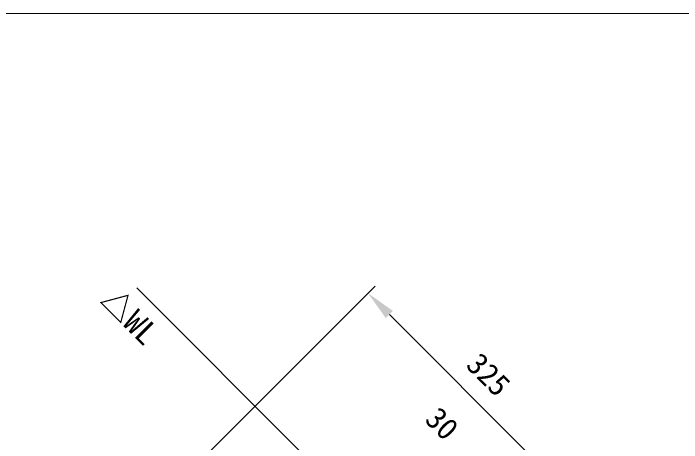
# Model space of a CAD drawing. Units: millimetres, scale not verified. Extents: x -203 to 203, y -143 to 143.
# Drawn here: x 0.5 to 66.9, y 95.3 to 138 of the extents above; entities that cross this region are included whole.
import ezdxf
from ezdxf.enums import TextEntityAlignment as Align

# ---------------------------------------------------------------- set-up
doc = ezdxf.new("R2010")
doc.units = ezdxf.units.MM
doc.header["$LTSCALE"] = 0.25
doc.header["$PDMODE"] = 32
doc.header["$PDSIZE"] = 0.05
for name, color, linetype, lineweight in [('0-1_DIMENSION_LINES$02_DIMENSI', 1, 'Continuous', 25), ('0-4_図面_FORMAT$01_WAKU$OUT_LINE', 6, 'Continuous', 18), ('0-8_DIMENSION_LINES$03_LINES', 7, 'Continuous', 18)]:
    doc.layers.add(name, color=color, linetype=linetype, lineweight=lineweight)
doc.layers.add('0-2_DEFPOINTS', color=7, linetype='Continuous')
doc.styles.add('ＭＳ ゴシック', font='')
doc.styles.get('ＭＳ ゴシック').set_extended_font_data('MS Gothic')

# ---------------------------------------------------------------- blocks, each defined once
blk = doc.blocks.new('D20')
at = {"layer": '0-1_DIMENSION_LINES$02_DIMENSI', "color": 7}
for p, q in [((223.6117, 236.5607), (246.4426, 259.3916)), ((247.8567, 256.5633), (266.5688, 237.8512)), ((258.5207, 225.5607), (269.3971, 236.4371))]:
    blk.add_line(p, q, dxfattribs=at)
for points in [[(248.2102, 256.9168), (247.5032, 256.2098), (245.7355, 258.6845)], [(266.2153, 237.4976), (266.9223, 238.2047), (268.69, 235.73)]]:
    blk.add_solid(points, dxfattribs=at)
at = {"layer": '0-2_DEFPOINTS'}
for p in [(268.69, 235.73), (222.551, 235.5), (257.46, 224.5)]:
    blk.add_point(p, dxfattribs=at)
at = {"layer": '0-1_DIMENSION_LINES$02_DIMENSI', "color": 7, "style": 'ＭＳ ゴシック'}
blk.add_text('325', height=2.199, rotation=315, dxfattribs=at).set_placement((254.8894, 250.9448), align=Align.BOTTOM_LEFT)

msp = doc.modelspace()

# ---------------------------------------------------------------- linework, layer by layer
at = {"layer": '0-4_図面_FORMAT$01_WAKU$OUT_LINE'}
msp.add_lwpolyline([(-198, -138), (198, -138), (198, 138), (-198, 138)], close=True, dxfattribs=at)
at = {"layer": '0-8_DIMENSION_LINES$03_LINES'}
msp.add_line((47.46, 76), (12.7574, 110.7026), dxfattribs=at)

# ---------------------------------------------------------------- block references
at = {"layer": '0-1_DIMENSION_LINES$02_DIMENSI'}
msp.add_blockref('D20', (-210, -148.5), dxfattribs=at)

# ---------------------------------------------------------------- texts
at = {"layer": '0-1_DIMENSION_LINES$02_DIMENSI', "color": 7, "style": 'ＭＳ ゴシック'}
for s, height, p in [('△WL', 2.328, (8.5029, 108.83)), ('30', 2.199, (40.7982, 97.0427))]:
    msp.add_text(s, height=height, rotation=315, dxfattribs=at).set_placement(p, align=Align.BOTTOM_LEFT)

doc.saveas('drawing.dxf')
